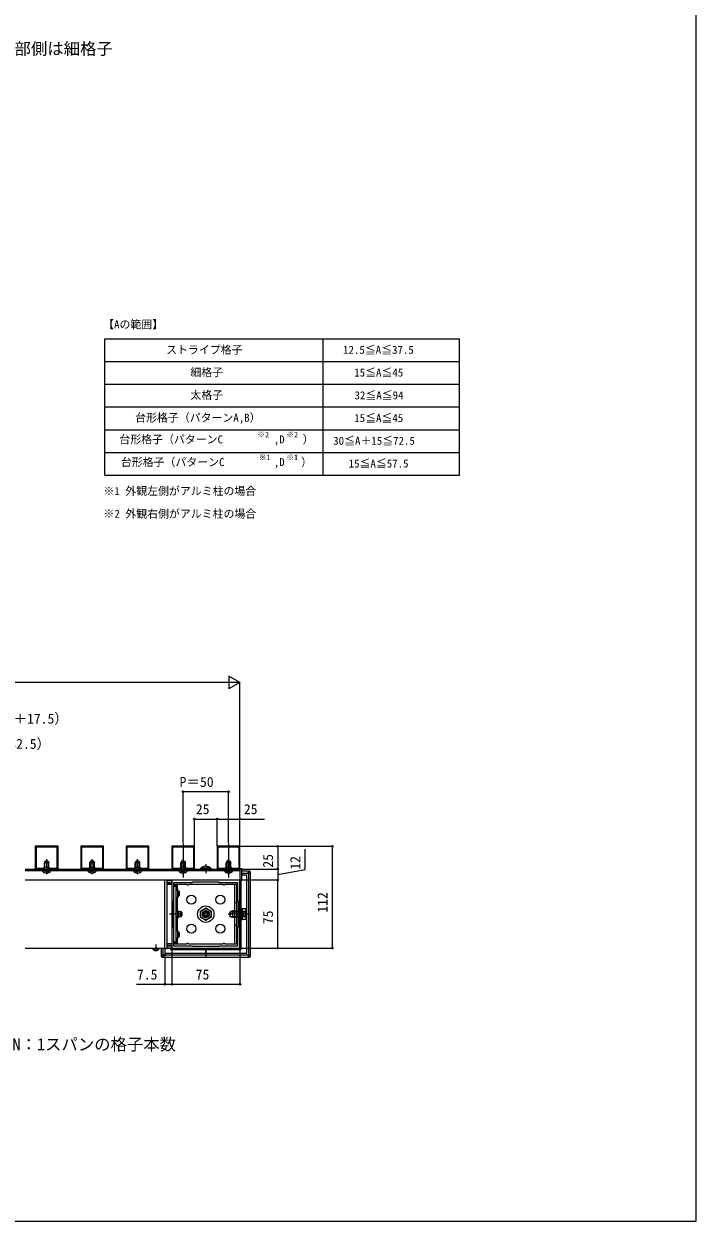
# Model space of a CAD drawing. Units: millimetres, scale not verified. Extents: x -875 to 875, y -1310 to 1300.
# Drawn here: x 136 to 875, y -1310 to 6 of the extents above; entities that cross this region are included whole.
import ezdxf
from ezdxf.enums import TextEntityAlignment as Align

# ---------------------------------------------------------------- set-up
doc = ezdxf.new("R2010")
doc.units = ezdxf.units.MM
doc.header["$LTSCALE"] = 4
doc.layers.add('0-1_TABLE1', color=7, linetype='Continuous', lineweight=18)
for name, color, linetype in [('0-2_USER1', 3, 'Continuous'), ('0-3_YKK_11', 7, 'Continuous'), ('0-4_YKK_12', 2, 'Continuous'), ('0-5_YKK_13', 4, 'Continuous'), ('0-7_YKK_D', 6, 'Continuous'), ('0-8_YKK_ZWAK', 7, 'Continuous')]:
    doc.layers.add(name, color=color, linetype=linetype)
doc.styles.add('ＭＳ ゴシック', font='')
doc.styles.get('ＭＳ ゴシック').set_extended_font_data('MS Gothic')

msp = doc.modelspace()

# ---------------------------------------------------------------- linework, layer by layer
at = {"layer": '0-1_TABLE1'}
for p, q in [((225.1, -340), (615.1, -340)), ((225.1, -490), (225.1, -340)), ((465.1, -490), (465.1, -340)), ((615.1, -490), (615.1, -340)), ((225.1, -365), (615.1, -365)), ((225.1, -390), (615.1, -390)), ((225.1, -415), (615.1, -415)), ((225.1, -440), (615.1, -440)), ((225.1, -465), (615.1, -465)), ((225.1, -490), (615.1, -490))]:
    msp.add_line(p, q, dxfattribs=at)
at = {"layer": '0-3_YKK_11'}
for points in [[(173.457, -923), (173.457, -898), (148.459, -898), (148.459, -923)], [(172.657, -922.2), (172.657, -898.8), (149.259, -898.8), (149.259, -922.2), (157.259, -922.2), (158.459, -921), (163.459, -921), (164.659, -922.2)], [(223.457, -923), (223.457, -898), (198.459, -898), (198.459, -923)], [(222.657, -922.2), (222.657, -898.8), (199.259, -898.8), (199.259, -922.2), (207.259, -922.2), (208.459, -921), (213.459, -921), (214.659, -922.2)], [(273.457, -923), (273.457, -898), (248.459, -898), (248.459, -923)], [(272.657, -922.2), (272.657, -898.8), (249.259, -898.8), (249.259, -922.2), (257.259, -922.2), (258.459, -921), (263.459, -921), (264.659, -922.2)], [(323.457, -923), (323.457, -898), (298.459, -898), (298.459, -923)], [(322.657, -922.2), (322.657, -898.8), (299.259, -898.8), (299.259, -922.2), (307.259, -922.2), (308.459, -921), (313.459, -921), (314.659, -922.2)], [(373.457, -923), (373.457, -898), (348.459, -898), (348.459, -923)], [(372.657, -922.2), (372.657, -898.8), (349.259, -898.8), (349.259, -922.2), (357.259, -922.2), (358.459, -921), (363.459, -921), (364.659, -922.2)], [(373.459, -1010.103), (373.459, -935.103), (298.459, -935.103), (298.459, -1010.103)], [(350.459, -1008.103), (321.459, -1008.103), (321.459, -1007.603), (300.959, -1007.603), (300.959, -987.103), (300.459, -987.103), (300.459, -958.103), (300.959, -958.103), (300.959, -937.603), (321.459, -937.603), (321.459, -937.103), (350.459, -937.103), (350.459, -937.603), (370.959, -937.603), (370.959, -958.103), (371.459, -958.103), (371.459, -987.103), (370.959, -987.103), (370.959, -1007.603), (350.459, -1007.603)]]:
    msp.add_lwpolyline(points, close=True, dxfattribs=at)
at = {"layer": '0-4_YKK_12'}
for p, q in [((310.959, -895), (310.959, -932.354)), ((360.959, -895), (360.959, -932.354)), ((137.459, -923), (373.459, -923)), ((137.459, -924.5), (373.459, -924.5)), ((373.459, -923), (373.459, -935)), ((137.459, -935), (373.459, -935)), ((290.959, -937.5), (290.959, -935)), ((137.459, -1010), (290.959, -1010)), ((290.959, -1010), (290.959, -1007.5))]:
    msp.add_line(p, q, dxfattribs=at)
at = {"layer": '0-5_YKK_13'}
for p, q in [((159.258, -914.5), (158.458, -916.2)), ((163.458, -916.2), (158.458, -916.2)), ((162.658, -914.5), (159.258, -914.5)), ((160.958, -928.5), (160.958, -912.087)), ((162.658, -914.5), (163.458, -916.2)), ((209.258, -914.5), (208.458, -916.2)), ((213.458, -916.2), (208.458, -916.2)), ((212.658, -914.5), (209.258, -914.5)), ((210.958, -928.5), (210.958, -912.087)), ((212.658, -914.5), (213.458, -916.2)), ((259.258, -914.5), (258.458, -916.2)), ((263.458, -916.2), (258.458, -916.2)), ((262.658, -914.5), (259.258, -914.5)), ((260.958, -928.5), (260.958, -912.087)), ((262.658, -914.5), (263.458, -916.2)), ((309.258, -914.5), (308.458, -916.2)), ((313.458, -916.2), (308.458, -916.2)), ((312.658, -914.5), (309.258, -914.5)), ((310.958, -928.5), (310.958, -912.087)), ((312.658, -914.5), (313.458, -916.2)), ((335.959, -917.5), (335.959, -927.5)), ((359.258, -914.5), (358.458, -916.2)), ((363.458, -916.2), (358.458, -916.2)), ((362.658, -914.5), (359.258, -914.5)), ((360.958, -928.5), (360.958, -912.087)), ((362.658, -914.5), (363.458, -916.2)), ((165.708, -924.5), (156.208, -924.5)), ((165.708, -925.009), (165.708, -924.5)), ((215.708, -924.5), (206.208, -924.5)), ((215.708, -925.009), (215.708, -924.5)), ((265.708, -924.5), (256.208, -924.5)), ((265.708, -925.009), (265.708, -924.5)), ((315.708, -924.5), (306.208, -924.5)), ((315.708, -925.009), (315.708, -924.5)), ((341.859, -923), (330.059, -923)), ((341.859, -922.491), (341.859, -923)), ((365.708, -924.5), (356.208, -924.5)), ((365.708, -925.009), (365.708, -924.5)), ((384.102, -925.462), (375.459, -925.462)), ((375.459, -927.546), (382.019, -927.546)), ((382.019, -927.546), (384.102, -925.462)), ((385.1, -926.46), (383.017, -928.544)), ((383.017, -928.544), (383.017, -1016.662)), ((385.1, -1018.746), (385.1, -926.46)), ((290.959, -1010.5), (290.959, -935)), ((293.459, -1009.5), (293.459, -935.5)), ((298.459, -935.692), (293.459, -935.998)), ((293.459, -937.498), (298.459, -937.192)), ((293.459, -938.498), (298.459, -938.192)), ((298.459, -940.103), (293.459, -940.103)), ((298.459, -935.692), (298.459, -1009.514)), ((298.459, -940.103), (298.459, -1005.103)), ((300.959, -1005.103), (300.959, -940.103)), ((300.959, -940.103), (303.459, -940.103)), ((303.459, -1005.103), (303.459, -940.103)), ((303.459, -945.103), (304.959, -945.103)), ((304.459, -940.103), (304.459, -946.503)), ((304.959, -945.103), (304.959, -955.103)), ((304.959, -947.103), (305.759, -947.103)), ((305.759, -953.103), (305.759, -947.103)), ((305.759, -947.103), (306.759, -948.103)), ((355.093, -940.103), (316.825, -940.103)), ((367.459, -940.103), (367.459, -1005.103)), ((374.959, -966.353), (374.959, -935.353)), ((303.459, -955.103), (304.959, -955.103)), ((304.459, -960.103), (303.459, -960.103)), ((304.459, -953.703), (304.459, -970.124)), ((306.299, -947.643), (304.959, -947.643)), ((306.299, -952.563), (304.959, -952.563)), ((305.759, -953.103), (304.959, -953.103)), ((305.759, -953.103), (306.759, -952.103)), ((306.759, -948.103), (306.759, -952.103)), ((369.959, -960.103), (367.459, -960.103)), ((307.539, -972.603), (296.159, -972.603)), ((303.459, -974.902), (303.459, -970.304)), ((304.459, -969.003), (305.959, -969.003)), ((304.959, -970.341), (304.959, -974.902)), ((305.959, -969.003), (305.959, -976.203)), ((308.659, -975.603), (308.659, -969.603)), ((308.659, -969.603), (309.659, -970.603)), ((309.659, -970.603), (309.659, -974.603)), ((383.959, -972.603), (360.548, -972.603)), ((363.259, -969.603), (362.259, -970.603)), ((362.259, -970.603), (362.259, -974.603)), ((363.259, -975.603), (363.259, -969.603)), ((365.459, -969.003), (365.459, -976.203)), ((367.459, -969.003), (365.459, -969.003)), ((372.438, -975.603), (372.438, -969.603)), ((373.378, -969.803), (372.438, -969.603)), ((373.378, -969.803), (372.438, -970.143)), ((373.459, -969.803), (373.378, -969.803)), ((373.459, -966.353), (373.459, -978.853)), ((376.259, -966.903), (375.059, -966.903)), ((376.259, -978.377), (376.259, -966.83)), ((379.813, -966.83), (376.259, -966.83)), ((379.813, -969.716), (376.259, -969.716)), ((380.259, -967.603), (379.813, -966.83)), ((380.259, -977.603), (380.259, -967.603)), ((304.459, -985.103), (303.459, -985.103)), ((304.459, -975.082), (304.459, -991.503)), ((304.459, -976.203), (305.959, -976.203)), ((308.659, -975.603), (309.659, -974.603)), ((363.259, -975.603), (362.259, -974.603)), ((367.459, -976.203), (365.459, -976.203)), ((369.959, -985.103), (367.459, -985.103)), ((373.378, -975.403), (372.438, -975.063)), ((373.378, -975.403), (372.438, -975.603)), ((373.459, -975.403), (373.378, -975.403)), ((375.059, -978.303), (376.259, -978.303)), ((379.813, -975.49), (376.259, -975.49)), ((379.813, -978.377), (376.259, -978.377)), ((380.259, -977.603), (379.813, -978.377)), ((303.459, -1000.103), (304.959, -1000.103)), ((304.459, -998.703), (304.459, -1005.103)), ((304.959, -992.103), (305.759, -992.103)), ((306.299, -992.643), (304.959, -992.643)), ((306.299, -997.563), (304.959, -997.563)), ((305.759, -998.103), (304.959, -998.103)), ((305.759, -998.103), (305.759, -992.103)), ((305.759, -992.103), (306.759, -993.103)), ((305.759, -998.103), (306.759, -997.103)), ((306.759, -993.103), (306.759, -997.103)), ((277.209, -1010.509), (277.209, -1010)), ((277.209, -1010), (284.709, -1010)), ((280.959, -1006.082), (280.959, -1013.446)), ((286.819, -1010), (286.819, -1018.746)), ((288.902, -1016.662), (288.902, -1010)), ((290.959, -1010.5), (292.459, -1010.5)), ((298.459, -1005.103), (293.459, -1005.103)), ((298.459, -1007.014), (293.459, -1006.708)), ((298.459, -1008.014), (293.459, -1007.708)), ((293.459, -1009.208), (298.459, -1009.514)), ((300.959, -1005.103), (303.459, -1005.103)), ((316.825, -1005.103), (355.093, -1005.103)), ((335.959, -1011.603), (335.959, -1015.603)), ((335.959, -1015.603), (335.959, -1011.603)), ((286.819, -1018.746), (288.902, -1016.662)), ((289.9, -1017.66), (287.817, -1019.744)), ((287.817, -1019.744), (335.959, -1019.744)), ((335.959, -1017.66), (289.9, -1017.66)), ((335.959, -1016.662), (335.959, -1015.603)), ((335.959, -1016.662), (335.959, -1017.66)), ((335.959, -1017.66), (335.959, -1019.744)), ((335.959, -1017.66), (335.959, -1019.744)), ((335.959, -1019.744), (384.102, -1019.744)), ((384.102, -1019.744), (382.019, -1017.66)), ((383.017, -1016.662), (385.1, -1018.746))]:
    msp.add_line(p, q, dxfattribs=at)
for points in [[(158.458, -924.5), (158.458, -920.588), (158.458, -916.2)], [(159.113, -924.5), (159.113, -920.565), (159.113, -914.81)], [(162.804, -924.5), (162.804, -920.5), (162.804, -914.81)], [(163.458, -924.5), (163.458, -920.5), (163.458, -916.2)], [(208.458, -924.5), (208.458, -920.588), (208.458, -916.2)], [(209.113, -924.5), (209.113, -920.565), (209.113, -914.81)], [(212.804, -924.5), (212.804, -920.5), (212.804, -914.81)], [(213.458, -924.5), (213.458, -920.5), (213.458, -916.2)], [(258.458, -924.5), (258.458, -920.588), (258.458, -916.2)], [(259.113, -924.5), (259.113, -920.565), (259.113, -914.81)], [(262.804, -924.5), (262.804, -920.5), (262.804, -914.81)], [(263.458, -924.5), (263.458, -920.5), (263.458, -916.2)], [(308.458, -924.5), (308.458, -920.588), (308.458, -916.2)], [(309.113, -924.5), (309.113, -920.565), (309.113, -914.81)], [(312.804, -924.5), (312.804, -920.5), (312.804, -914.81)], [(313.458, -924.5), (313.458, -920.5), (313.458, -916.2)], [(333.459, -920.389), (334.814, -923.167), (335.959, -923.776)], [(338.459, -920.389), (337.104, -923.167), (335.959, -923.776)], [(358.458, -924.5), (358.458, -920.588), (358.458, -916.2)], [(359.113, -924.5), (359.113, -920.565), (359.113, -914.81)], [(362.804, -924.5), (362.804, -920.5), (362.804, -914.81)], [(363.458, -924.5), (363.458, -920.5), (363.458, -916.2)], [(165.708, -925.009), (156.208, -925.009), (156.208, -924.5)], [(158.608, -927), (159.813, -924.53), (160.958, -923.921)], [(163.308, -927), (162.103, -924.53), (160.958, -923.921)], [(215.708, -925.009), (206.208, -925.009), (206.208, -924.5)], [(208.608, -927), (209.813, -924.53), (210.958, -923.921)], [(213.308, -927), (212.103, -924.53), (210.958, -923.921)], [(265.708, -925.009), (256.208, -925.009), (256.208, -924.5)], [(258.608, -927), (259.813, -924.53), (260.958, -923.921)], [(263.308, -927), (262.103, -924.53), (260.958, -923.921)], [(315.708, -925.009), (306.208, -925.009), (306.208, -924.5)], [(308.608, -927), (309.813, -924.53), (310.958, -923.921)], [(313.308, -927), (312.103, -924.53), (310.958, -923.921)], [(341.859, -922.491), (330.059, -922.491), (330.059, -923)], [(335.959, -1015.603), (380.959, -1015.603), (380.959, -929.603), (375.459, -929.603)], [(365.708, -925.009), (356.208, -925.009), (356.208, -924.5)], [(358.608, -927), (359.813, -924.53), (360.958, -923.921)], [(363.308, -927), (362.103, -924.53), (360.958, -923.921)], [(315.093, -940.103), (301.959, -940.103), (301.959, -942.603)], [(356.825, -1005.103), (369.959, -1005.103), (369.959, -940.103), (356.825, -940.103)], [(303.459, -969.603), (307.859, -969.603), (308.659, -969.603)], [(309.199, -970.143), (307.859, -970.143), (303.459, -970.143)], [(362.719, -970.143), (364.059, -970.143), (372.438, -970.143)], [(372.438, -969.603), (364.059, -969.603), (363.259, -969.603)], [(373.459, -978.853), (375.059, -978.853), (375.059, -966.353), (373.459, -966.353)], [(380.262, -969.553), (377.904, -970.703), (376.894, -972.603)], [(380.262, -975.653), (377.904, -974.503), (376.894, -972.603)], [(309.199, -975.063), (307.859, -975.063), (303.459, -975.063)], [(308.659, -975.603), (307.859, -975.603), (303.459, -975.603)], [(335.959, -1011.603), (374.959, -1011.603), (374.959, -978.853)], [(362.719, -975.063), (364.059, -975.063), (372.438, -975.063)], [(363.259, -975.603), (364.059, -975.603), (372.438, -975.603)], [(303.459, -990.103), (304.959, -990.103), (304.959, -1000.103)], [(277.209, -1010.509), (284.709, -1010.509), (284.709, -1010)], [(278.909, -1012.009), (279.814, -1010.154), (280.959, -1009.545)], [(283.009, -1012.009), (282.104, -1010.154), (280.959, -1009.545)], [(290.959, -1010.103), (290.959, -1015.603), (335.959, -1015.603), (335.959, -1016.662)], [(296.959, -1009.525), (296.959, -1011.603), (335.959, -1011.603)], [(301.959, -1002.603), (301.959, -1005.103), (315.093, -1005.103)], [(382.019, -1017.66), (335.959, -1017.66), (335.959, -1016.662)]]:
    msp.add_lwpolyline(points, dxfattribs=at)
for points in [[(375.459, -935.25), (375.459, -922.75), (373.459, -922.75), (373.459, -935.25)], [(329.959, -969.139), (335.959, -965.675), (341.959, -969.139), (341.959, -976.067), (335.959, -979.531), (329.959, -976.067)]]:
    msp.add_lwpolyline(points, close=True, dxfattribs=at)
for centre, radius in [((319.959, -956.603), 5), ((351.959, -956.603), 5), ((335.959, -972.603), 9), ((335.959, -972.603), 6), ((335.959, -972.603), 4), ((335.959, -972.603), 3.324), ((335.959, -972.603), 2.65), ((335.959, -972.603), 1.5), ((319.959, -988.603), 5), ((351.959, -988.603), 5)]:
    msp.add_circle(centre, radius, dxfattribs=at)
for centre, radius, start, end in [((335.959, -928.232), 8.232, 44.2189, 135.7811), ((160.958, -921.726), 5.774, 214.65097, 325.34903), ((210.958, -921.726), 5.774, 214.65097, 325.34903), ((260.958, -921.726), 5.774, 214.65097, 325.34903), ((310.958, -921.726), 5.774, 214.65097, 325.34903), ((360.958, -921.726), 5.774, 214.65097, 325.34903), ((382.014, -928.548), 1.002, 0.24971, 89.75029), ((315.959, -939.603), 1, 210, 330), ((355.959, -939.603), 1, 210, 330), ((304.209, -971.603), 1.5, 60.00006, 119.99994), ((377.703, -968.273), 2.556, 325.61708, 34.38292), ((370.706, -972.603), 9.554, 342.41276, 17.58724), ((304.209, -973.603), 1.5, 240.00006, 299.99994), ((377.703, -976.933), 2.556, 325.61708, 34.38292), ((280.959, -1007.973), 4.527, 214.06671, 325.93329), ((292.459, -1009.5), 1, 270, 0), ((315.959, -1005.603), 1, 30, 150), ((355.959, -1005.603), 1, 30, 150), ((289.904, -1016.658), 1.002, 180.24971, 269.75029), ((382.014, -1016.658), 1.002, 270.24971, 359.75029)]:
    msp.add_arc(centre, radius, start, end, dxfattribs=at)
for centre, major_axis in [((384.098, -926.464), (0.71, 0.71)), ((287.82, -1018.742), (-0.71, -0.71)), ((384.098, -1018.742), (0.71, -0.71))]:
    msp.add_ellipse(centre, major_axis=major_axis, ratio=0.99628, start_param=5.49965061, end_param=7.06672, dxfattribs=at)
at = {"layer": '0-7_YKK_D'}
for p, q in [((359.457, -718), (-344.128, -718)), ((373.457, -718), (349.209, -718)), ((373.457, -718), (361.333, -711)), ((361.333, -711), (361.333, -725)), ((373.457, -718), (361.333, -725)), ((373.457, -897.3), (373.457, -717)), ((310.959, -894), (310.959, -837)), ((360.959, -838), (310.959, -838)), ((360.959, -894), (360.959, -837)), ((323.457, -897.3), (323.457, -867)), ((323.457, -868), (348.459, -868)), ((348.459, -897.3), (348.459, -867)), ((348.459, -897.3), (348.459, -867)), ((373.457, -897.3), (373.457, -867)), ((374.157, -898), (416.1, -898)), ((374.157, -898), (476.1, -898)), ((415.1, -898), (415.1, -923)), ((475.1, -898), (475.1, -1010)), ((374.459, -923), (416.1, -923)), ((374.459, -923), (416.1, -923)), ((415.1, -923), (415.1, -935)), ((374.459, -935), (416.1, -935)), ((374.459, -935), (416.1, -935)), ((415.1, -1010), (415.1, -935)), ((290.959, -1011.5), (290.959, -1050.744)), ((291.959, -1010), (416.1, -1010)), ((291.959, -1010), (476.1, -1010)), ((298.459, -1010.803), (298.459, -1050.744)), ((298.459, -1010.803), (298.459, -1050.744)), ((373.459, -1010.803), (373.459, -1050.744)), ((373.459, -1049.744), (298.459, -1049.744))]:
    msp.add_line(p, q, dxfattribs=at)
for points in [[(348.459, -868), (373.457, -868), (400.56, -868)], [(415.1, -929), (445.1, -923.389), (445.1, -900.979)], [(298.459, -1049.744), (290.959, -1049.744), (259.766, -1049.744)]]:
    msp.add_lwpolyline(points, dxfattribs=at)
for centre in [(310.959, -838), (360.959, -838), (323.457, -868), (348.459, -868), (348.459, -868), (373.457, -868), (415.1, -898), (475.1, -898), (415.1, -923), (415.1, -923), (415.1, -935), (415.1, -935), (415.1, -1010), (475.1, -1010), (290.959, -1049.744), (298.459, -1049.744), (298.459, -1049.744), (373.459, -1049.744)]:
    msp.add_circle(centre, 0.875, dxfattribs=at)
at = {"layer": '0-8_YKK_ZWAK'}
msp.add_lwpolyline([(-874.9, -1310), (875.1, -1310), (875.1, 1240)], dxfattribs=at)

# ---------------------------------------------------------------- texts
at = {"layer": '0-1_TABLE1', "style": 'ＭＳ ゴシック'}
for s, height, p in [('ストライプ格子', 8.798, (292.327, -359.182)), ('12.5≦A≦37.5', 8.798, (486.918, -359.182)), ('細格子', 8.798, (319.055, -383.875)), ('15≦A≦45', 8.798, (499.191, -384.182)), ('太格子', 8.798, (319.02, -408.841)), ('32≦A≦94', 8.798, (499.498, -409.182)), ('台形格子（パターンA,B）', 8.798, (258.236, -433.773)), ('15≦A≦45', 8.798, (499.191, -434.182)), ('台形格子（パターンC', 8.798, (240.87, -457.682)), ('※2', 6.158, (392.52, -450.282)), (',D', 8.798, (410.657, -457.682)), ('※2', 6.158, (424.375, -450.282)), ('）', 8.798, (442.511, -457.682)), ('30≦A＋15≦72.5', 8.798, (476.077, -459.182)), ('台形格子（パターンC', 8.798, (242.541, -482.682)), ('※1', 6.158, (394.191, -475.282)), (',D', 8.798, (410.657, -482.682)), ('※1', 6.158, (424.375, -475.282)), ('）', 8.798, (440.841, -482.682)), ('15≦A≦57.5', 8.798, (493.055, -484.182))]:
    msp.add_text(s, height=height, dxfattribs=at).set_placement(p, align=Align.BOTTOM_LEFT)
at = {"layer": '0-2_USER1', "style": 'ＭＳ ゴシック'}
for s, height, p in [('※パターンA,Bの鋭角エッジ端部側は細格子', 13.2, (-117.355, -31.58)), ('【Aの範囲】', 8.798, (223.055, -331.25)), ('※1 外観左側がアルミ柱の場合', 8.798, (223.464, -514.455)), ('※2 外観右側がアルミ柱の場合', 8.798, (223.464, -539.455)), ('N：1スパンの格子本数', 13.2, (123.259, -1126.273))]:
    msp.add_text(s, height=height, dxfattribs=at).set_placement(p, align=Align.BOTTOM_LEFT)
at = {"layer": '0-7_YKK_D', "style": 'ＭＳ ゴシック'}
for s, p in [('（細格子,台形格子（パターンA,B）の場合：60×（n－1）＋A＋17.5）', (-287.946, -766.392)), ('（台形格子（パターンC,D）の場合：85×（N－1）＋A＋32.5）', (-255.006, -794.119)), ('P＝50', (307.11, -836)), ('25', (325.049, -866)), ('25', (377.849, -866)), ('7.5', (260.317, -1047.744)), ('75', (324.88, -1047.744))]:
    msp.add_text(s, height=11, dxfattribs=at).set_placement(p, align=Align.BOTTOM_LEFT)
for s, p in [('25', (413.1, -921.409)), ('12', (443.1, -923.69)), ('112', (473.1, -970.96)), ('75', (413.1, -983.579))]:
    msp.add_text(s, height=11, rotation=90, dxfattribs=at).set_placement(p, align=Align.BOTTOM_LEFT)

doc.saveas('drawing.dxf')
